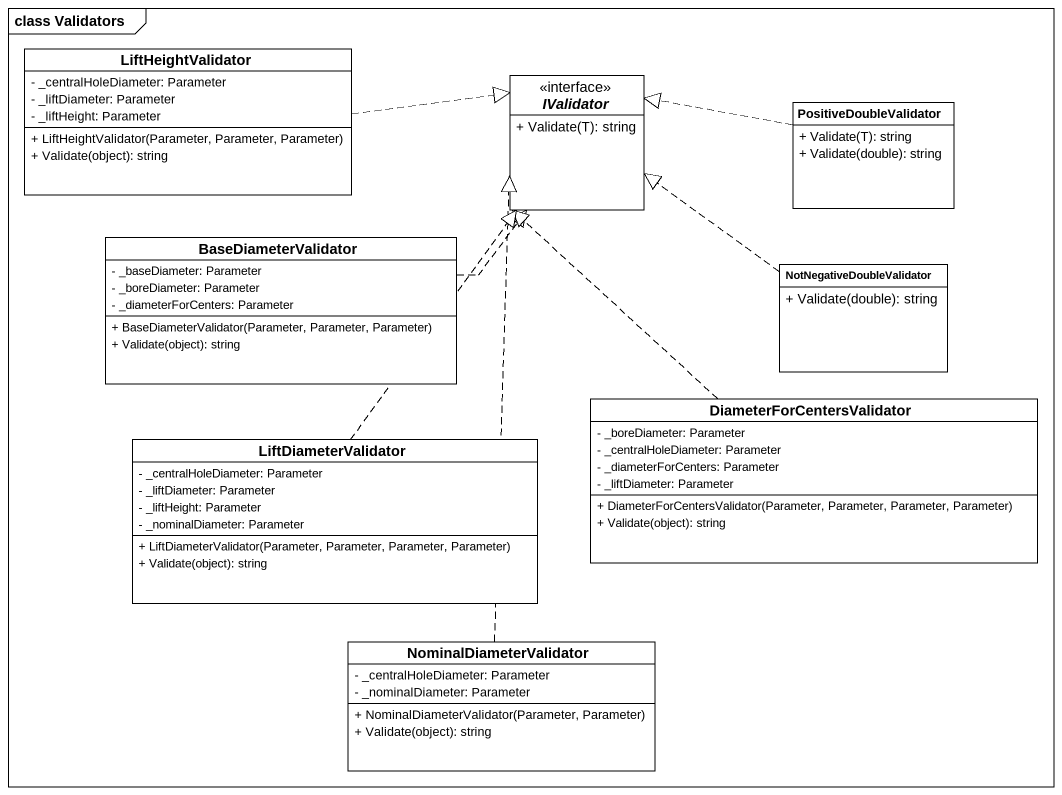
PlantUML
@startuml
mainframe class Validators
hide circle
hide empty members
skinparam classAttributeIconSize 0
class LiftHeightValidator {
  - _centralHoleDiameter: Parameter
  - _liftDiameter: Parameter
  - _liftHeight: Parameter
  + LiftHeightValidator(Parameter, Parameter, Parameter)
  + Validate(object): string
}
interface IValidator {
  + Validate(T): string
}
class PositiveDoubleValidator {
  + Validate(T): string
  + Validate(double): string
}
class BaseDiameterValidator {
  - _baseDiameter: Parameter
  - _boreDiameter: Parameter
  - _diameterForCenters: Parameter
  + BaseDiameterValidator(Parameter, Parameter, Parameter)
  + Validate(object): string
}
class NotNegativeDoubleValidator {
  + Validate(double): string
}
class DiameterForCentersValidator {
  - _boreDiameter: Parameter
  - _centralHoleDiameter: Parameter
  - _diameterForCenters: Parameter
  - _liftDiameter: Parameter
  + DiameterForCentersValidator(Parameter, Parameter, Parameter, Parameter)
  + Validate(object): string
}
class LiftDiameterValidator {
  - _centralHoleDiameter: Parameter
  - _liftDiameter: Parameter
  - _liftHeight: Parameter
  - _nominalDiameter: Parameter
  + LiftDiameterValidator(Parameter, Parameter, Parameter, Parameter)
  + Validate(object): string
}
class NominalDiameterValidator {
  - _centralHoleDiameter: Parameter
  - _nominalDiameter: Parameter
  + NominalDiameterValidator(Parameter, Parameter)
  + Validate(object): string
}
LiftHeightValidator .right.|> IValidator
PositiveDoubleValidator .left.|> IValidator
BaseDiameterValidator .right.|> IValidator
NotNegativeDoubleValidator .up.|> IValidator
DiameterForCentersValidator .up.|> IValidator
LiftDiameterValidator .up.|> IValidator
NominalDiameterValidator .up.|> IValidator
@enduml
